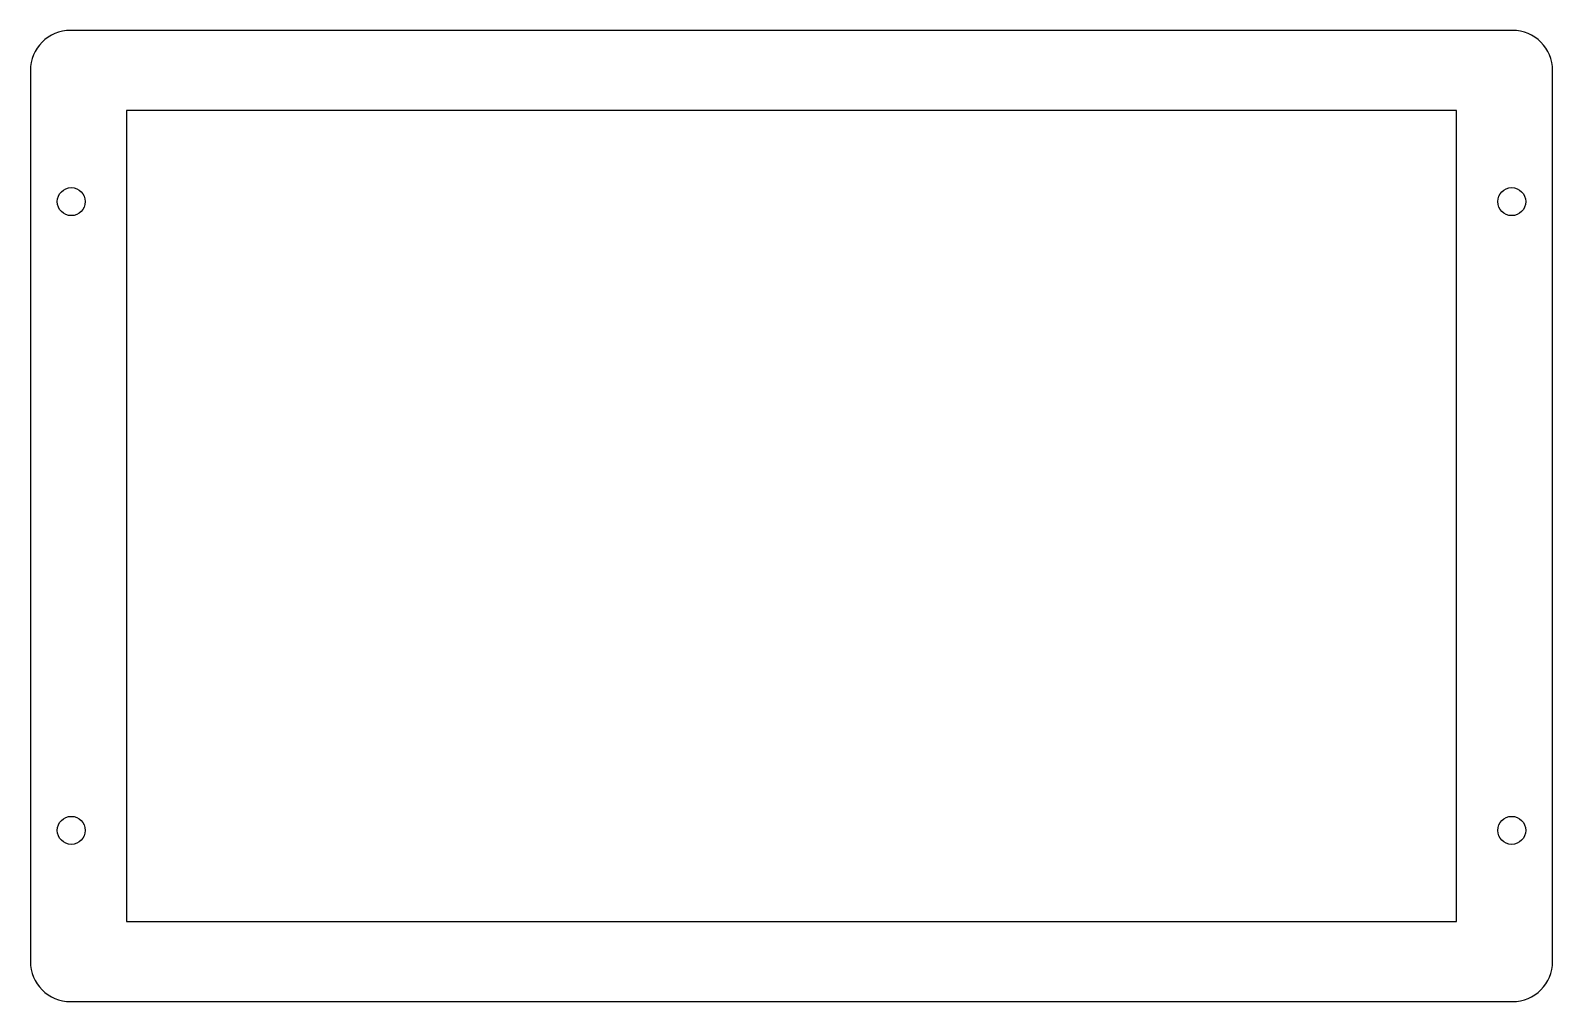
# Model space of a CAD drawing. Extents: x -95 to 95, y -61 to 61.
import ezdxf

# ---------------------------------------------------------------- set-up
doc = ezdxf.new("R2010")
doc.units = 0
doc.layers.get('0').update_dxf_attribs({"linetype": 'CONTINUOUS'})

msp = doc.modelspace()

# ---------------------------------------------------------------- linework, layer by layer
at = {"color": 7, "linetype": 'CONTINUOUS'}
for p, q in [((90.15, 60.7), (-90.15, 60.7)), ((-95.15, 55.7), (-95.15, -55.7)), ((95.15, -55.7), (95.15, 55.7)), ((-83.15, 50.7), (-83.15, -50.7)), ((83.15, 50.7), (-83.15, 50.7)), ((83.15, -50.7), (83.15, 50.7)), ((-83.15, -50.7), (83.15, -50.7)), ((-90.15, -60.7), (90.15, -60.7))]:
    msp.add_line(p, q, dxfattribs=at)
for centre in [(-90.05, 39.3), (90.05, 39.3), (-90.05, -39.3), (90.05, -39.3)]:
    msp.add_circle(centre, 1.75, dxfattribs=at)
for centre, start, end in [((-90.15, 55.7), 90, 180), ((90.15, 55.7), 0, 90), ((-90.15, -55.7), 180, 270), ((90.15, -55.7), 270, 0)]:
    msp.add_arc(centre, 5, start, end, dxfattribs=at)

doc.saveas('drawing.dxf')
